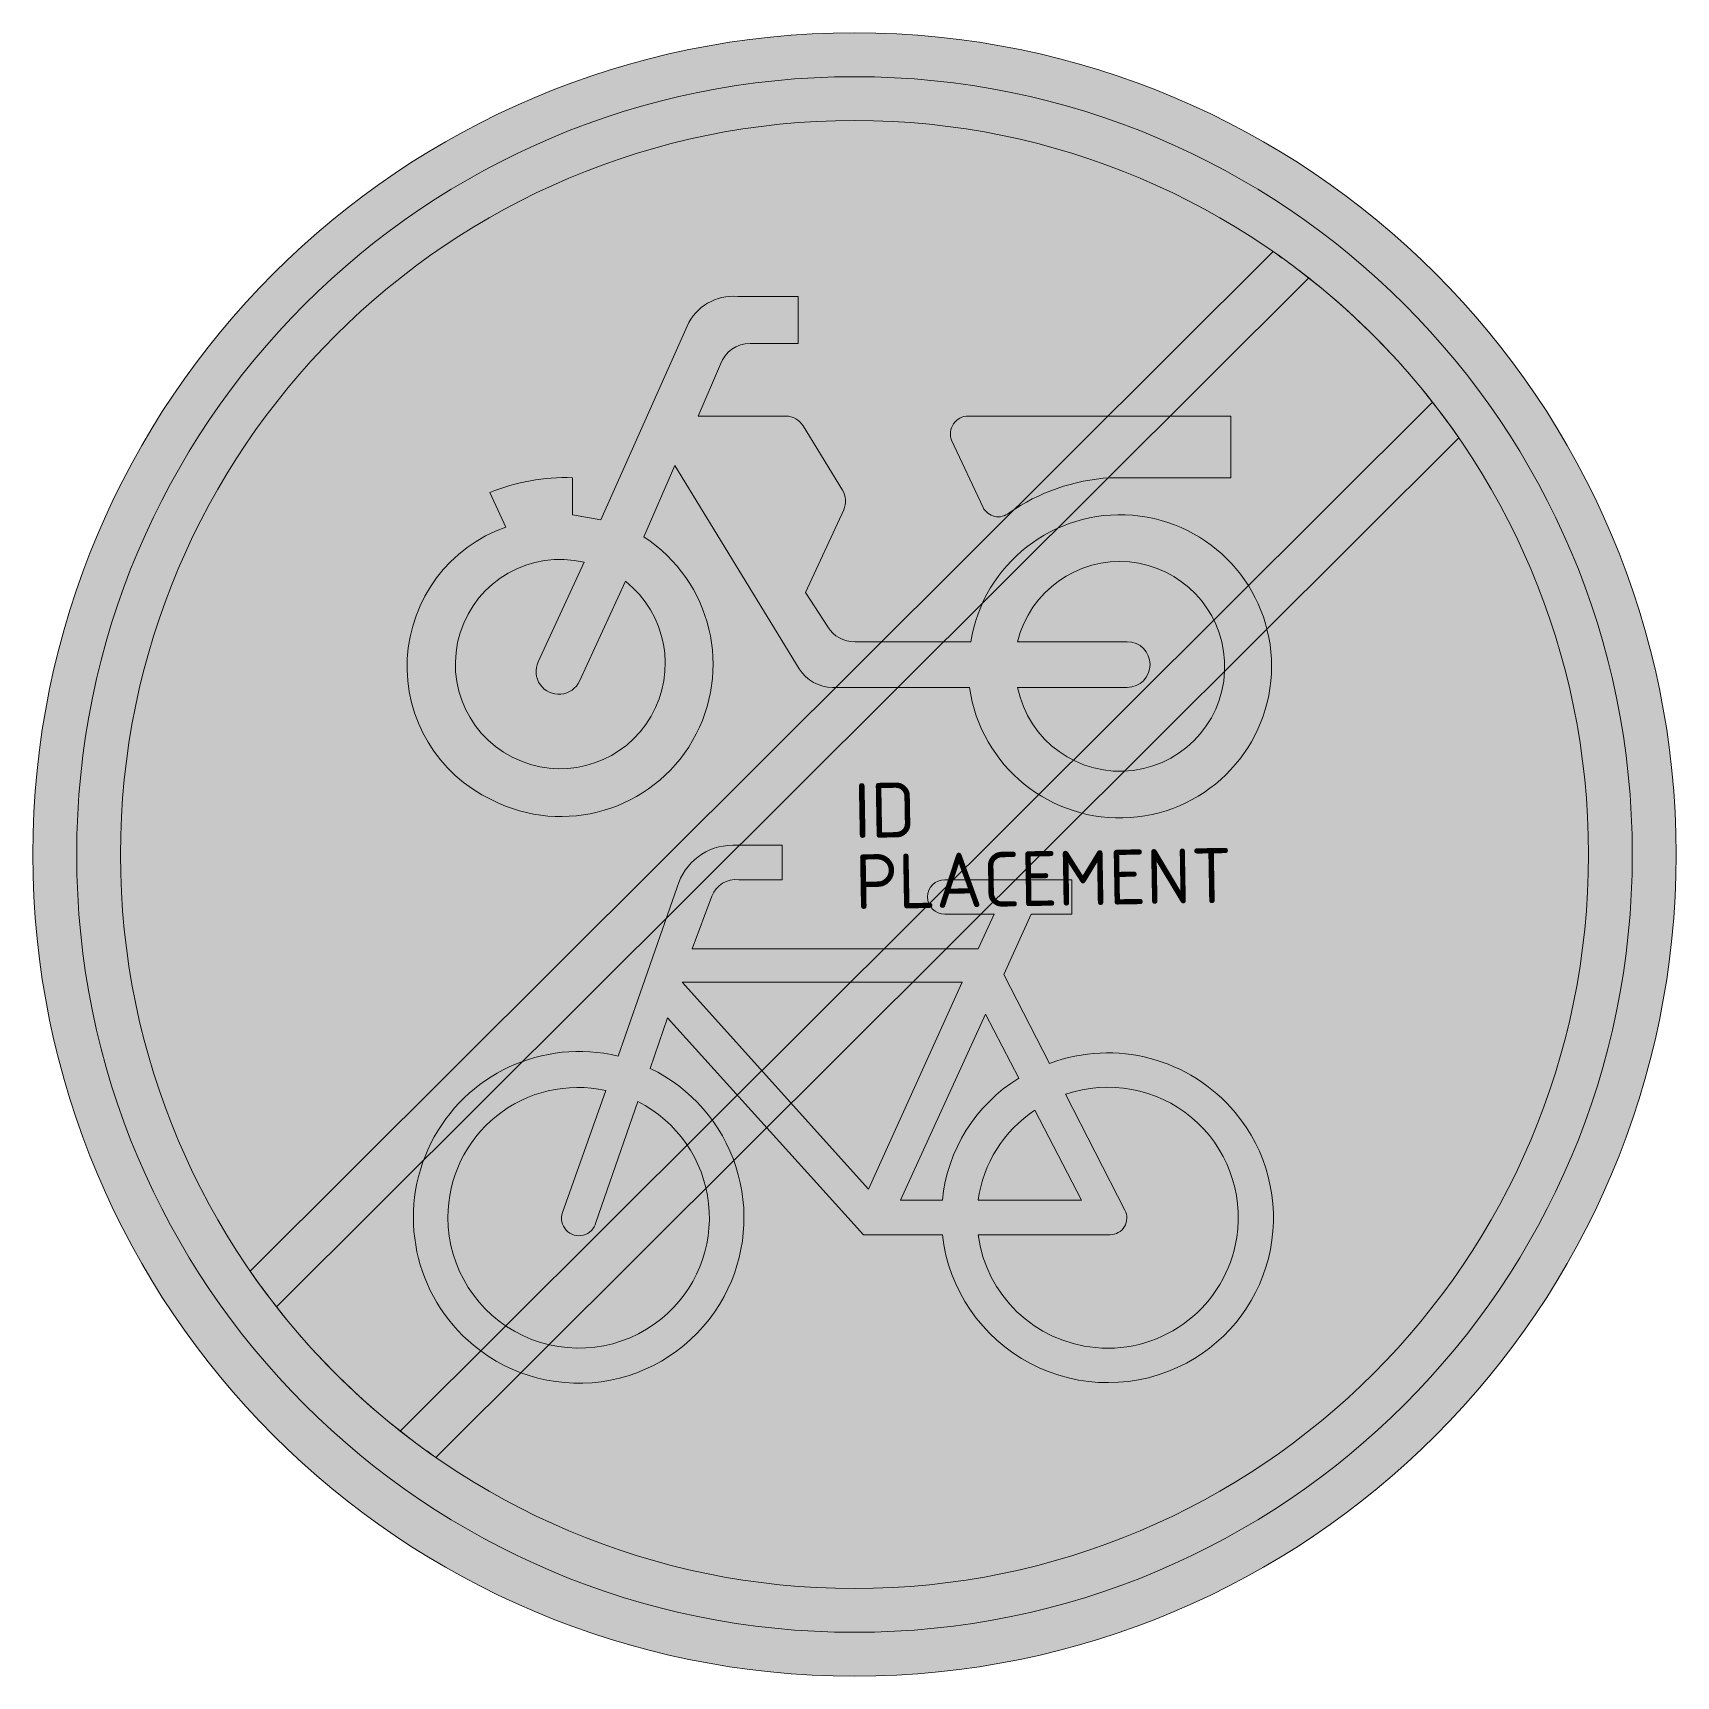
# Model space of a CAD drawing. Extents: x -3.75 to 3.75, y -3.75 to 3.75.
import ezdxf
from ezdxf.enums import TextEntityAlignment as Align

# ---------------------------------------------------------------- set-up
doc = ezdxf.new("R2010")
doc.units = 0
doc.styles.add('NLCS-ISO', font='NLCS-ISO.ttf', dxfattribs={"height": 0.25})

msp = doc.modelspace()

# ---------------------------------------------------------------- hatches: boundary and pattern name
at = {"true_color": 0x005b8c}
h = msp.add_hatch(color=146, dxfattribs=at)
h.dxf.hatch_style = 1
h.paths.add_polyline_path([(3.356918426236202, 1.154815430965423), (3.546040591094581, 1.219875455245165, 0.5778775703740554), (-2.833352101912186, 2.456545514862242), (-2.682239989810203, 2.325529754069589, -0.5778775703740551)])
at = {"true_color": 0xf1f0ea}
h = msp.add_hatch(color=7, dxfattribs=at)
h.dxf.hatch_style = 1
h.paths.add_polyline_path([(-2.682239989810203, 2.325529754069589), (-2.531127877708219, 2.194513993276936, -0.5778775703740553), (3.167796261377825, 1.089755406685681), (3.356918426236202, 1.154815430965423, 0.5778775703740551)])
at = {"true_color": 0x005b8c}
h = msp.add_hatch(color=146, dxfattribs=at)
h.dxf.hatch_style = 1
h.paths.add_polyline_path([(-3.35, 0, 1), (3.35, 0, 1)])
h.paths.add_polyline_path([(-0.05489022265332455, 1.663209026833309), (-0.2368011618981596, 1.958814303106158, 0.2553060352000047), (-0.3137206718688814, 2.00082889357812), (-0.7132546871167804, 2.00082889357812), (-0.6119572784712028, 2.237174248921619, -0.3183027386780488), (-0.4769093317732755, 2.332838935477054), (-0.257439245455946, 2.332838935477054), (-0.257439245455946, 2.546676299704234), (-0.5331907581862092, 2.546676299704234, 0.3213273779571995), (-0.7639033914395692, 2.411628353006308), (-1.157804684597315, 1.528161080135384), (-1.287219909205088, 1.550646174007436), (-1.287219909205088, 1.719490453246244, 0.1068023485896698), (-1.664245933336668, 1.651943582653014), (-1.591112135141827, 1.494364747594498, 0.6710616172496568), (-1.655304939579705, 0.2490095812742918, 0.9483494037301738), (-0.9608425893963064, 1.449348765361859), (-0.8201619206082329, 1.775726085170644), (-0.2524832856454098, 0.8483395195323693, 0.2610761238046888), (-0.09990620488596935, 0.7628435876919415), (0.5247306187693996, 0.7628435876919415, 0.9315490979243463), (1.903419490687922, 0.8585082742474608, 0.9228273148035435), (0.5303633408595525, 0.9710711270732455), (0.00124606580932296, 0.9710710554136099, -0.2552017284034404), (-0.12239129875802, 1.038572203177938), (-0.223688707403598, 1.196151038236452), (-0.04952293049327761, 1.572598317010101, 0.2513456351883953)], flags=16)
h.paths.add_polyline_path([(-1.234402382821488, 1.333895414493255), (-1.443895535216986, 0.8789584187435731, 1), (-1.254757881411207, 0.7918627468095574), (-1.045264729015707, 1.24679974255924, -0.8633696587210723), (-1.520287588595823, 0.4252713658159948, -0.929508840499316)], flags=0)
h.paths.add_polyline_path([(0.5190978966792557, 2.00082889357812), (1.717722839667212, 2.00082889357812), (1.717722839667212, 1.719490453246244), (1.166219814206681, 1.719490453246244, 0.1366086379531337), (0.7054305052431893, 1.559138714949532, -0.4856487309943887), (0.5866447672724857, 1.584396712059783), (0.4433471603622032, 1.890461979274086, -0.5265277602220095)], flags=16)
h.paths.add_polyline_path([(-0.5556418360105635, 0.04230770495594038), (-0.3305959408950501, 0.04254207748113892), (-0.3305959408950496, -0.1149909630888382), (-0.5275580360960621, -0.1149909630888377, 0.3458606640323309), (-0.6513101002604125, -0.1901433188343478), (-0.7413954003232472, -0.4301486332058664), (0.564113878911896, -0.4301486332058659), (0.6372934715952772, -0.2725697981473538), (0.4122135604320691, -0.2725697981473534, -1), (0.4122135604320691, -0.1149909630888377), (0.9917886073662627, -0.1149909630888377), (0.9917886073662618, -0.2725697981473534), (0.8060919563455471, -0.2725697981473534), (0.6823094538279175, -0.5482984136333497), (0.8904911987206798, -0.9534422537271237, -0.3180092934612558), (1.737378033156832, -1.177270922169398, -0.4761740754281699), (1.514794860763713, -2.321085609049369, -0.5293484237753997), (0.4009481162517723, -1.735657912441009), (0.04077446390210637, -1.735657912441009), (-0.8539353559048539, -0.7452605088343565), (-0.9327247734341069, -0.975973142087712, -0.427470964967584), (-0.5950982096925594, -2.017348677410894, -0.4733002531365484), (-1.738981051651203, -2.240034887403122, -0.7942654325520256), (-1.079015267068057, -0.9196917156747757), (-0.8089193736722118, -0.148787295629722, -0.3343475540622605)], flags=16)
h.paths.add_polyline_path([(1.689078686159718, 0.8832194277536676, -0.929508840499314), (0.7441778078424672, 0.7628435876919415), (1.245032128980204, 0.7628435876919415, 1), (1.245032128980204, 0.9710711270732455), (0.7441778078424672, 0.9710711270732455, -0.8633696587210723)], flags=0)
h.paths.add_polyline_path([(-0.7864113825558876, -0.5820489516856955), (0.4909800807170557, -0.5820489516856955), (0.06330535226268985, -1.527430373059705)], flags=0)
h.paths.add_polyline_path([(-1.135296693480994, -1.07727055073329), (-1.332258788682001, -1.634360503795433, 1.053204190897738), (-1.180312675713635, -1.679376486028075), (-0.9889833026027732, -1.12791925505608, -0.5422541925756249), (-0.8795759986132987, -2.11751120784651, -0.6326380821724241), (-1.855575306447528, -1.6568455976675, -0.4799026055533868)], flags=0)
h.paths.add_polyline_path([(0.5979102114527794, -0.7283623425639161), (0.7498105299326063, -1.020989124320354, 0.2341669169755168), (0.4009481162517723, -1.578079077382494), (0.2096187431409096, -1.578079077382494)], flags=0)
h.paths.add_polyline_path([(0.8229901226159875, -1.167302515198573), (1.036804589598899, -1.578079077382494), (0.564113878911896, -1.578079077382494, -0.2160576427464538)], flags=0)
h.paths.add_polyline_path([(0.9636707914040645, -1.094122922515194, -0.5642606873411883), (1.744430496194646, -1.74783627522865, -0.3964878332541678), (1.099204029989066, -2.250804150089055, -0.3501344843869416), (0.564113878911896, -1.735657912441009), (1.166219814206682, -1.735657912441009, 0.5661508770492293), (1.233766684799916, -1.623095059615147)], flags=0)
at = {"true_color": 0xf1f0ea}
h = msp.add_hatch(color=7, dxfattribs=at)
h.dxf.hatch_style = 1
edge = h.paths.add_edge_path()
edge.add_arc((-1.001421168211891e-12, -7.407408020299044e-13), 3.349999999998754, 214.5870660847061, 218.0470201822289, ccw=False)
edge.add_line((-2.757936183107335, -1.901654019507056), (1.910821040429612, 2.751592802623872))
edge.add_arc((-1.219024881038422e-13, -1.549871342376719e-13), 3.350000000000197, 51.7623170129296, 55.22227111045089, ccw=False)
edge.add_line((2.073399130283063, 2.631257502895039), (-2.638142558734877, -2.064631647483829))
at = {"true_color": 0xbb1e10}
h = msp.add_hatch(color=22, dxfattribs=at)
h.dxf.hatch_style = 1
edge = h.paths.add_edge_path()
edge.add_arc((3.597122599785507e-14, 3.597122599785507e-14), 3.349999999999949, 38.04702018222821, 51.762317012929714, ccw=False)
edge.add_line((2.638142558734878, 2.064631647483829), (-2.073399130283062, -2.631257502895039))
edge.add_arc((1.820765760385257e-14, 1.820765760385257e-14), 3.350000000000025, 218.0470201822284, 231.7623170129296, ccw=False)
edge.add_line((-2.638142558734878, -2.064631647483829), (2.073399130283062, 2.631257502895039))
at = {"true_color": 0xf1f0ea}
h = msp.add_hatch(color=7, dxfattribs=at)
h.dxf.hatch_style = 1
h.paths.add_polyline_path([(-0.05489022265332455, 1.663209026833311), (-0.2368011618981534, 1.958814303106153, 0.2553060352000232), (-0.3137206718688814, 2.00082889357812), (-0.7132546871167791, 2.00082889357812), (-0.6119572784712015, 2.237174248921622, -0.3183027386780404), (-0.4769093317732755, 2.332838935477054), (-0.257439245455946, 2.332838935477054), (-0.257439245455946, 2.546676299704234), (-0.533190758186211, 2.546676299704234, 0.3213273779571967), (-0.763903391439567, 2.411628353006309), (-1.157804684597315, 1.528161080135384), (-1.287219909205088, 1.550646174007436), (-1.287219909205088, 1.719490453246244, 0.1068023485896698), (-1.664245933336668, 1.651943582653014), (-1.591112135141827, 1.494364747594498, 0.671061617249667), (-1.65530493957969, 0.2490095812742839, 0.9483494037301641), (-0.9608425893963064, 1.449348765361859), (-0.8201619206082329, 1.775726085170644), (-0.251806523365802, 0.8472428300670787, 0.2591533434778268), (-0.09990620488596669, 0.7628435876919415), (0.5247306187693996, 0.7628435876919415, 0.9315490979243474), (1.903419490687922, 0.8585082742474608, 0.9228273148035433), (0.5303633408595525, 0.9710711270732455), (0.001391203759625981, 0.9710711270732455, -0.2554646902361754), (-0.12239129875802, 1.038572203177938), (-0.2236887074035976, 1.196151038236452), (-0.04925750056317701, 1.573177062368031, 0.2495832821507702)])
h.paths.add_polyline_path([(-1.520287588595823, 0.4252713658159948, -0.9295088404993124), (-1.234402382821488, 1.333895414493254), (-1.443895535216986, 0.8789584187435731, 1), (-1.254757881411207, 0.7918627468095574), (-1.045264729015707, 1.24679974255924, -0.8633696587210726)], flags=16)
h.paths.add_polyline_path([(1.689078686159718, 0.8832194277536676, -0.9295088404993181), (0.7441778078424672, 0.7628435876919415), (1.245032128980204, 0.7628435876919415, 1), (1.245032128980204, 0.9710711270732455), (0.7441778078424672, 0.9710711270732455, -0.8633696587210727)], flags=16)
at = {"true_color": 0x005b8c}
h = msp.add_hatch(color=146, dxfattribs=at)
h.dxf.hatch_style = 1
h.paths.add_polyline_path([(-2.682239989810203, 2.325529754069589), (-2.833352101912186, 2.456545514862242, 0.1804943458269968), (-3.75, 0, 0.4142135623730951), (0, -3.75), (0, -3.55, -0.4142135623730951), (-3.55, 0, -0.1804943458269968)])
at = {"true_color": 0xf1f0ea}
h = msp.add_hatch(color=7, dxfattribs=at)
h.dxf.hatch_style = 1
h.paths.add_polyline_path([(-3.35, 0, -0.1804943458269968), (-2.531127877708219, 2.194513993276936), (-2.682239989810203, 2.325529754069589, 0.1804943458269968), (-3.55, 0, 0.4142135623730951), (0, -3.55), (0, -3.35, -0.4142135623730951)])
h = msp.add_hatch(color=7, dxfattribs=at)
h.dxf.hatch_style = 1
edge = h.paths.add_edge_path()
edge.add_arc((-8.65085780787922e-13, -6.425970866530406e-13), 3.350000000001077, 34.58706608470743, 38.04702018222785)
edge.add_line((2.638142558734878, 2.064631647483829), (-2.073399130283063, -2.63125750289504))
edge.add_arc((6.246114736541131e-13, 8.633094239485217e-13), 3.350000000001065, 231.7623170129304, 235.2222711104508)
edge.add_line((-1.91082104042961, -2.751592802623873), (2.757936183107337, 1.901654019507055))
h = msp.add_hatch(color=7, dxfattribs=at)
h.dxf.hatch_style = 1
h.paths.add_polyline_path([(1.166219814206678, 1.719490453246244), (1.717722839667212, 1.719490453246244), (1.717722839667212, 2.00082889357812), (0.5190978966792557, 2.00082889357812, 0.572155783096695), (0.4481691631813115, 1.880162801128965), (0.5866447672724864, 1.584396712059783, 0.4363209862627037), (0.6951614108921202, 1.55191048804156, -0.1401265233601239)])
at = {"true_color": 0x005b8c}
h = msp.add_hatch(color=146, dxfattribs=at)
h.dxf.hatch_style = 1
h.paths.add_polyline_path([(-1.045264729015707, 1.24679974255924), (-1.254757881411207, 0.7918627468095574, -1), (-1.443895535216986, 0.8789584187435722), (-1.234402382821488, 1.333895414493254, 0.9295088404993124), (-1.520287588595823, 0.4252713658159948, 0.8633696587210731)])
h = msp.add_hatch(color=146, dxfattribs=at)
h.dxf.hatch_style = 1
h.paths.add_polyline_path([(0.7441778078424672, 0.9710711270732455), (1.245032128980204, 0.9710711270732455, -1), (1.245032128980204, 0.7628435876919415), (0.7441778078424672, 0.7628435876919415, 0.9295088404993156), (1.689078686159718, 0.8832194277536676, 0.8633696587210727)])
h = msp.add_hatch(color=146, dxfattribs=at)
h.dxf.hatch_style = 1
h.paths.add_polyline_path([(3.75, 0, 0.08302223750169), (3.546040591094581, 1.219875455245165), (3.356918426236202, 1.154815430965422, -0.08302223750168998), (3.55, 0, -0.4142135623730951), (0, -3.55), (0, -3.75, 0.4142135623730951)])
at = {"true_color": 0xf1f0ea}
h = msp.add_hatch(color=7, dxfattribs=at)
h.dxf.hatch_style = 1
h.paths.add_polyline_path([(3.356918426236203, 1.154815430965423), (3.167796261377825, 1.08975540668568, -0.08302223750169), (3.35, 0, -0.4142135623730951), (0, -3.35), (0, -3.55, 0.4142135623730951), (3.55, 0, 0.08302223750169)])
h = msp.add_hatch(color=7, dxfattribs=at)
h.dxf.hatch_style = 1
h.paths.add_polyline_path([(0.6823094538279175, -0.5482984136333493), (0.8060919563455462, -0.2725697981473534), (0.9917886073662627, -0.2725697981473534), (0.9917886073662627, -0.1149909630888377), (0.4122135604320691, -0.1149909630888377, 1), (0.4122135604320691, -0.2725697981473534), (0.6372934715952772, -0.2725697981473534), (0.564113878911896, -0.4301486332058659), (-0.7413954003232472, -0.4301486332058659), (-0.6513101002604125, -0.1901433188343491, -0.3458606640323292), (-0.5275580360960634, -0.1149909630888377), (-0.3305959408950496, -0.1149909630888377), (-0.3305959408950496, 0.04254207748113892), (-0.5556418360105644, 0.04230770495593994, 0.3343475540622616), (-0.8089193736722122, -0.1487872956297229), (-1.079015267068057, -0.9196917156747761, 0.7942654325521061), (-1.738981051651085, -2.240034887403219, 0.4733002531364857), (-0.5950982096925594, -2.017348677410893, 0.427470964967584), (-0.9327247734341069, -0.9759731420877125), (-0.8539353559048539, -0.7452605088343569), (0.04077446390210682, -1.735657912441009), (0.4009481162517723, -1.735657912441009, 0.5293484237754243), (1.514794860763764, -2.321085609049341, 0.4761740754281147), (1.73737803315688, -1.177270922169456, 0.3180092934612829), (0.8904911987206798, -0.9534422537271237)])
h.paths.add_polyline_path([(-0.7864113825558876, -0.5820489516856955), (0.4909800807170561, -0.5820489516856955), (0.0633053522626903, -1.527430373059705)], flags=16)
h.paths.add_polyline_path([(-0.9889833026027732, -1.127919255056081, -0.5422541925756248), (-0.8795759986132987, -2.117511207846511, -0.6326380821723683), (-1.855575306447528, -1.656845597667596, -0.479902605553436), (-1.135296693480994, -1.07727055073329), (-1.332258788682001, -1.634360503795431, 1.053204190897717), (-1.180312675713634, -1.679376486028074)], flags=16)
h.paths.add_polyline_path([(0.5979102114527794, -0.7283623425639161), (0.7498105299326063, -1.020989124320354, 0.2341669169755168), (0.4009481162517723, -1.578079077382494), (0.2096187431409096, -1.578079077382494)], flags=16)
h.paths.add_polyline_path([(0.8229901226159839, -1.167302515198573), (1.036804589598899, -1.578079077382494), (0.564113878911896, -1.578079077382494, -0.2160576427464541)], flags=16)
h.paths.add_polyline_path([(0.564113878911896, -1.735657912441009), (1.166219814206682, -1.735657912441009, 0.566150877049325), (1.233766684799907, -1.623095059615127), (0.9636707914040645, -1.094122922515194, -0.5642606873411883), (1.744430496194646, -1.74783627522865, -0.3964878332541678), (1.099204029989066, -2.250804150089054, -0.3501344843869416)], flags=16)
at = {"true_color": 0x005b8c}
h = msp.add_hatch(color=146, dxfattribs=at)
h.dxf.hatch_style = 1
h.paths.add_polyline_path([(-0.7864113825558876, -0.5820489516856955), (0.06330535226269024, -1.527430373059705), (0.4909800807170561, -0.5820489516856955)])
h = msp.add_hatch(color=146, dxfattribs=at)
h.dxf.hatch_style = 1
h.paths.add_polyline_path([(0.2096187431409096, -1.578079077382494), (0.4009481162517724, -1.578079077382494, -0.2341669169755168), (0.7498105299326063, -1.020989124320354), (0.5979102114527794, -0.7283623425639161)])
h = msp.add_hatch(color=146, dxfattribs=at)
h.dxf.hatch_style = 1
h.paths.add_polyline_path([(-1.332258788682001, -1.634360503795432), (-1.135296693480994, -1.07727055073329, 0.4799026055533778), (-1.855575306447528, -1.656845597667484, 0.6326380821724334), (-0.8795759986132987, -2.117511207846511, 0.5422541925756248), (-0.9889833026027732, -1.12791925505608), (-1.180312675713634, -1.679376486028074, -1.053204190897715)])
h = msp.add_hatch(color=146, dxfattribs=at)
h.dxf.hatch_style = 1
h.paths.add_polyline_path([(1.744430496194646, -1.74783627522865, 0.5642606873411883), (0.9636707914040645, -1.094122922515194), (1.233766684799912, -1.623095059615137, -0.5661508770492759), (1.166219814206682, -1.735657912441009), (0.5641138789118959, -1.735657912441009, 0.3501344843869416), (1.099204029989066, -2.250804150089054, 0.3964878332541678)])
h = msp.add_hatch(color=146, dxfattribs=at)
h.dxf.hatch_style = 1
h.paths.add_polyline_path([(1.036804589598899, -1.578079077382494), (0.8229901226159875, -1.167302515198573, 0.2160576427464541), (0.5641138789118959, -1.578079077382494)])

# ---------------------------------------------------------------- linework, layer by layer
at = {"color": 7, "lineweight": 0, "true_color": 0xf1f0ea}
for points in [[(-2.638142558734878, -2.064631647483829, -0.01509804479011577), (-2.757936183107335, -1.901654019507056), (1.910821040429612, 2.751592802623872, -0.01509804479010925), (2.073399130283063, 2.631257502895039)], [(0.5303633408595525, 0.9710711270732455, -0.9228273148035435), (1.903419490687922, 0.8585082742474608, -0.931549097924348), (0.5247306187693996, 0.7628435876919415), (-0.09990620488596669, 0.7628435876919415, -0.2591533434778253), (-0.251806523365802, 0.847242830067076), (-0.8201619206082329, 1.775726085170644), (-0.9608425893963064, 1.449348765361859, -0.9483494037301679), (-1.655304939579695, 0.2490095812742865, -0.6710616172496636), (-1.591112135141827, 1.494364747594498), (-1.664245933336668, 1.651943582653014, -0.1068023485896698), (-1.287219909205088, 1.719490453246244), (-1.287219909205088, 1.550646174007436), (-1.157804684597315, 1.528161080135384), (-0.7639033914395683, 2.411628353006309, -0.3213273779571976), (-0.5331907581862092, 2.546676299704234), (-0.257439245455946, 2.546676299704234), (-0.257439245455946, 2.332838935477054), (-0.4769093317732755, 2.332838935477054, 0.3183027386780434), (-0.6119572784712015, 2.237174248921621), (-0.7132546871167804, 2.00082889357812), (-0.3137206718688796, 2.00082889357812, -0.2655979498898496), (-0.2349541515838944, 1.955812911345477), (-0.05489022265332455, 1.663209026833309, -0.2495832821507814), (-0.04925750056317701, 1.573177062368026), (-0.2236887074035976, 1.196151038236452), (-0.12239129875802, 1.038572203177938, 0.2554646902361458), (0.001391203759610438, 0.9710711270732455)], [(2.757936183107336, 1.901654019507055, 0.01509804479010547), (2.638142558734878, 2.064631647483829), (-2.073399130283063, -2.63125750289504, 0.01509804479010556), (-1.91082104042961, -2.751592802623873)], [(1.717722839667212, 2.00082889357812), (0.5190978966792557, 2.00082889357812, 0.5265277602220244), (0.443347160362205, 1.890461979274082), (0.5866447672724862, 1.584396712059783, 0.4856487309943666), (0.7054305052431857, 1.559138714949529, -0.1366086379531356), (1.166219814206682, 1.719490453246244), (1.717722839667212, 1.719490453246244)], [(-1.045264729015707, 1.24679974255924, -0.8633696587210722), (-1.520287588595823, 0.4252713658159948, -0.9295088404993126), (-1.234402382821488, 1.333895414493255), (-1.443895535216986, 0.8789584187435722, 0.9999999999999999), (-1.254757881411207, 0.7918627468095583)], [(0.7441778078424672, 0.9710711270732455, -0.8633696587210722), (1.689078686159718, 0.8832194277536676, -0.9295088404993126), (0.7441778078424672, 0.7628435876919415), (1.245032128980204, 0.7628435876919415, 0.9999999999999999), (1.245032128980204, 0.9710711270732455)], [(0.6823094538279175, -0.5482984136333493), (0.8060919563455462, -0.2725697981473534), (0.9917886073662627, -0.2725697981473534), (0.9917886073662627, -0.1149909630888377), (0.4122135604320691, -0.1149909630888377, 0.9999999999999999), (0.4122135604320691, -0.2725697981473534), (0.6372934715952772, -0.2725697981473534), (0.564113878911896, -0.4301486332058659), (-0.7413954003232472, -0.4301486332058659), (-0.6513101002604125, -0.1901433188343482, -0.3458606640323287), (-0.5275580360960634, -0.1149909630888377), (-0.3305959408950496, -0.1149909630888377), (-0.3305959408950496, 0.04254207748113892), (-0.5556418360105626, 0.04230770495593994, 0.3343475540622622), (-0.8089193736722122, -0.1487872956297229), (-1.079015267068057, -0.9196917156747761, 0.7942654325521061), (-1.738981051651085, -2.240034887403219, 0.4733002531364859), (-0.5950982096925594, -2.017348677410893, 0.4274709649675839), (-0.9327247734341069, -0.9759731420877125), (-0.8539353559048539, -0.7452605088343569), (0.04077446390210682, -1.735657912441009), (0.4009481162517723, -1.735657912441009, 0.5293484237754243), (1.514794860763764, -2.321085609049341, 0.4761740754281145), (1.73737803315688, -1.177270922169456, 0.3180092934612829), (0.8904911987206798, -0.9534422537271237)], [(0.5979102114527794, -0.7283623425639161), (0.2096187431409096, -1.578079077382494), (0.4009481162517723, -1.578079077382494, -0.2341669169755168), (0.7498105299326063, -1.020989124320354)], [(-0.9889833026027732, -1.12791925505608, -0.5422541925756248), (-0.8795759986132987, -2.117511207846511, -0.6326380821724337), (-1.855575306447528, -1.656845597667484, -0.479902605553378), (-1.135296693480994, -1.07727055073329), (-1.332258788682001, -1.634360503795431, 1.053204190897718), (-1.180312675713634, -1.679376486028074)], [(0.9636707914040645, -1.094122922515194, -0.5642606873411884), (1.744430496194646, -1.74783627522865, -0.3964878332541677), (1.099204029989066, -2.250804150089054, -0.3501344843869416), (0.564113878911896, -1.735657912441009), (1.166219814206682, -1.735657912441009, 0.5661508770492812), (1.233766684799911, -1.623095059615136)], [(1.036804589598899, -1.578079077382494), (0.8229901226159875, -1.167302515198573, 0.2160576427464541), (0.564113878911896, -1.578079077382494)]]:
    msp.add_lwpolyline(points, format="xyb", close=True, dxfattribs=at)
at = {"color": 22, "lineweight": 0, "true_color": 0xbb1e10}
msp.add_lwpolyline([(2.073399130283063, 2.631257502895039, -0.05991581521870652), (2.638142558734878, 2.064631647483829), (-2.073399130283063, -2.631257502895039, -0.05991581521870515), (-2.638142558734878, -2.064631647483829)], format="xyb", close=True, dxfattribs=at)
at = {"color": 7, "lineweight": 0, "true_color": 0xf1f0ea}
msp.add_lwpolyline([(0.4909800807170561, -0.5820489516856955), (-0.7864113825558876, -0.5820489516856955), (0.0633053522626903, -1.527430373059705)], close=True, dxfattribs=at)
at = {"color": 146, "lineweight": 0, "true_color": 0x005b8c}
msp.add_circle((0, 0), 3.75, dxfattribs=at)
at = {"color": 7, "lineweight": 0, "true_color": 0xf1f0ea}
for radius in [3.55, 3.35]:
    msp.add_circle((0, 0), radius, dxfattribs=at)

# ---------------------------------------------------------------- texts
at = {"style": 'NLCS-ISO'}
msp.add_attdef('ID', text='', height=0.25, rotation=1, dxfattribs=at).set_placement((0, 0), align=Align.BOTTOM_LEFT)
msp.add_attdef('PLACEMENT', text='', height=0.25, rotation=1, dxfattribs=at).set_placement((0, 0), align=Align.TOP_LEFT)

doc.saveas('drawing.dxf')
